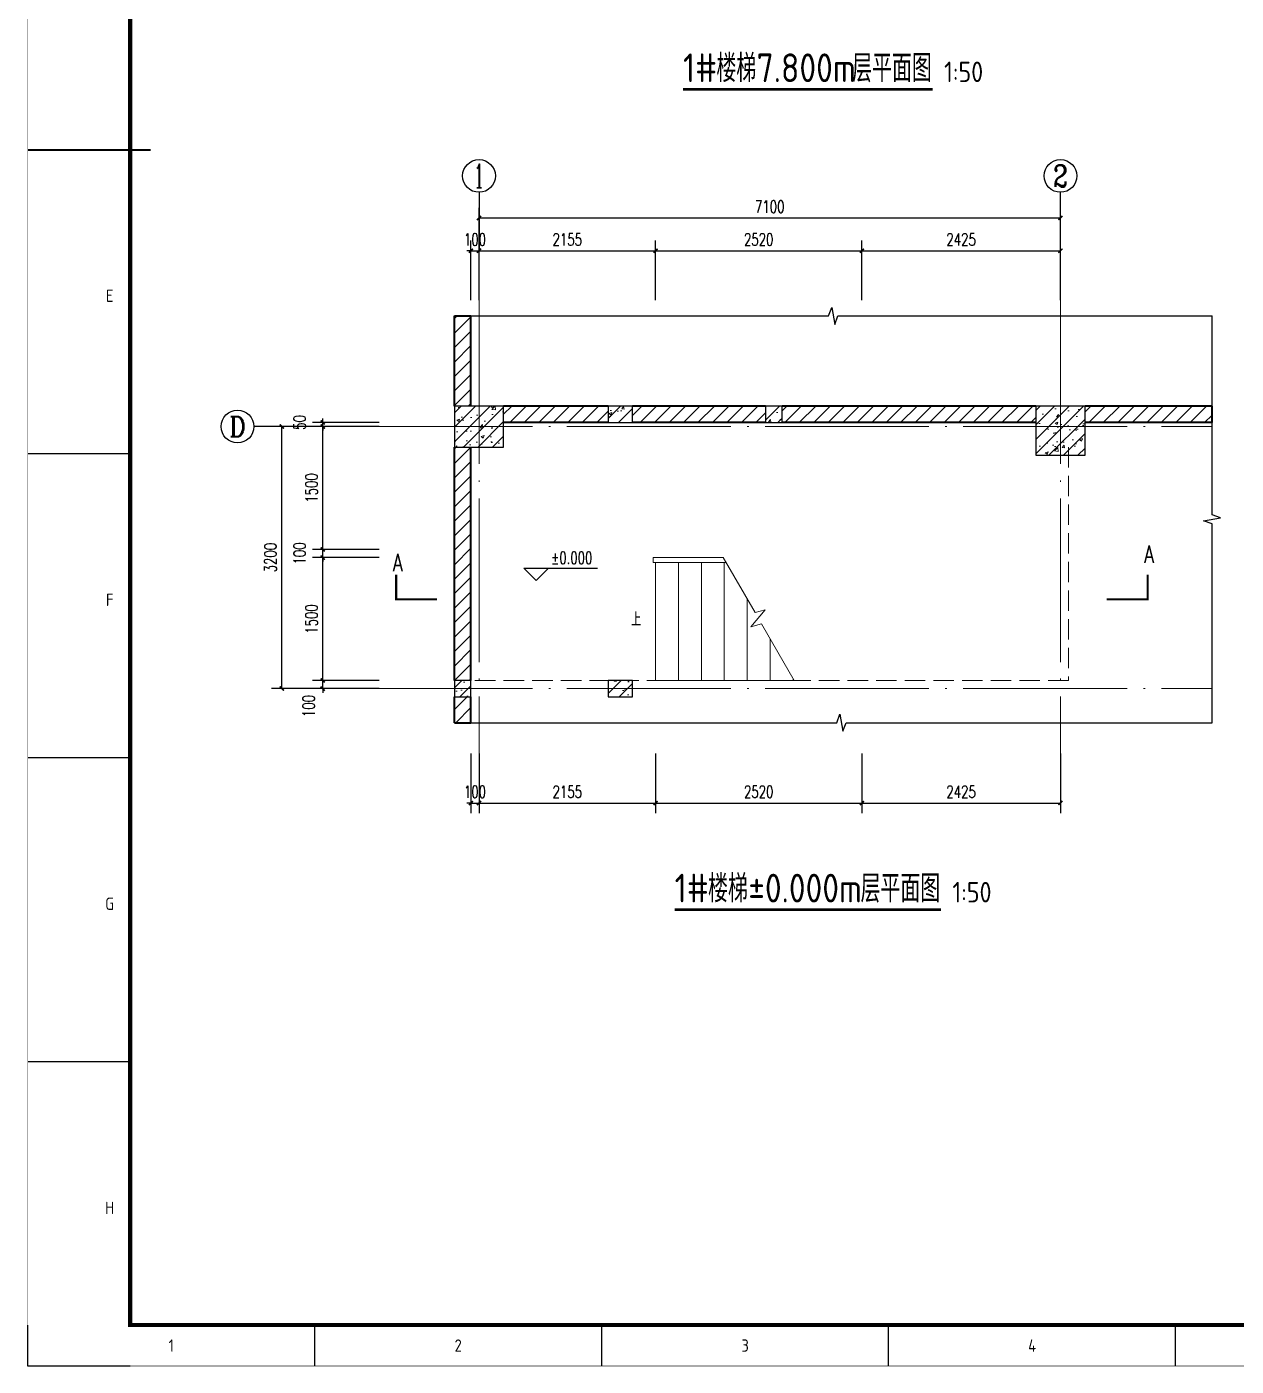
# Model space of a CAD drawing. Extents: x 238398 to 585159, y -66832 to 191741.
# Drawn here: x 364922 to 379691, y -66822 to -50467 of the extents above; entities that cross this region are included whole.
import ezdxf
from ezdxf.enums import TextEntityAlignment as Align

# ---------------------------------------------------------------- set-up
doc = ezdxf.new("R2010")
doc.units = 0
doc.header["$LTSCALE"] = 1000
doc.header["$MEASUREMENT"] = 0
doc.linetypes.add('DASH', pattern=[0.35, 0.25, -0.1])
doc.linetypes.add('DOTE', pattern=[2.42, 2, -0.2, 0.02, -0.2])
for name, color, linetype in [('AXIS', 3, 'Continuous'), ('AXIS_TEXT', 7, 'Continuous'), ('DIM_ELEV', 3, 'Continuous'), ('DIM_SYMB', 3, 'Continuous'), ('GZZ', 9, 'Continuous'), ('PUB_DIM', 76, 'Continuous')]:
    doc.layers.add(name, color=color, linetype=linetype)
for name, color, linetype, lineweight in [('COLUMN', 9, 'Continuous', 30), ('DOTE', 18, 'DOTE', 13), ('PUB_HATCH', 252, 'Continuous', 5), ('PUB_TEXT', 7, 'Continuous', 20), ('STAIR', 2, 'Continuous', 18), ('WALL', 4, 'Continuous', 40)]:
    doc.layers.add(name, color=color, linetype=linetype, lineweight=lineweight)
doc.styles.add('_TCH_AXIS', font='complex.shx', dxfattribs={"bigfont": 'gbcbig.shx'})
doc.styles.add('_TCH_DIM', font='SIMPLEX', dxfattribs={"bigfont": 'GBCBIG'})
doc.styles.add('_TCH_DIM_T3', font='SIMPLEX', dxfattribs={"width": 0.705882, "bigfont": 'GBCBIG'})
doc.styles.add('_TCH_LABEL', font='geditxt.shx', dxfattribs={"bigfont": 'hztxt1.shx'})
doc.styles.get("Standard").update_dxf_attribs({"font": 'gbenor.shx', "bigfont": 'gbcbig.shx'})
doc.styles.add('TK', font='GEDITXT.SHX', dxfattribs={"width": 0.85, "height": 3.5, "bigfont": 'hztxt1.shx'})
doc.dimstyles.new('_TCH_ARCH&&50', dxfattribs={"dimtxt": 148.75, "dimasz": 50, "dimexe": 125, "dimexo": 150, "dimgap": 63.125, "dimtad": 1, "dimdec": 0, "dimzin": 0, "dimdsep": 46, "dimtxsty": '_TCH_DIM_T3', "dimblk": 'ARCHTICK', "dimcen": 0.09, "dimazin": 2, "dimtfac": 1, "dimtdec": 0, "dimtix": 1, "dimtmove": 2, "dimatfit": 3, "dimfxl": 1, "dimtolj": 1, "dimtzin": 0, "dimarcsym": 0})
pattern_1 = [(45, (0, 89.76), (-88.388383, 88.388383), [])]
pattern_2 = [(45, (0, 0), (-88.388348, 88.388348), []), (50, (0, 0), (358.6301, -31.37607), [37.5, -412.5]), (355, (0, 0), (-69.37567, 376.09607), [30, -330]), (100.4514, (29.9, -2.6), (289.2547, 344.71977), [31.8701, -350.57106]), (46.1842, (0, 100), (533.6205, -82.7595), [56.25, -618.75]), (96.6356, (44.47, 93.1), (467.33135, 487.05894), [47.80514, -525.8565]), (351.1842, (0, 100), (467.331, 487.0593), [45, -495]), (21, (50, 75), (298.45353, -201.30945), [37.5, -412.5]), (326, (50, 75), (121.65767, 362.57502), [30, -330]), (71.4514, (74.87, 58.22), (420.1113, 161.26525), [31.8701, -350.57106]), (37.5, (0, 0), (6.079928, 166.446927), [0, -326, 0, -335, 0, -331.25]), (7.5, (0, 0), (131.53477, 197.20586), [0, -191, 0, -318.5, 0, -126.25]), (327.5, (-111.5, 0), (266.91122, -11.277436), [0, -125, 0, -390, 0, -517.5]), (317.5, (-161.5, 0), (291.59308, 50.05249), [0, -162.5, 0, -259, 0, -367.5])]

# ---------------------------------------------------------------- blocks, each defined once
blk = doc.blocks.new('GEDI_WK_A1')
at = {"color": 3}
for p, q in [((25, 297), (0, 297)), ((25, 222.75), (0, 222.75)), ((25, 148.5), (0, 148.5)), ((25, 74.25), (0, 74.25)), ((0, 0), (0, 10)), ((70.08, 0), (70.08, 10)), ((140.17, 0), (140.17, 10)), ((210.25, 0), (210.25, 10)), ((280.33, 0), (280.33, 10)), ((25, 0), (0, 0))]:
    blk.add_line(p, q, dxfattribs=at)
for points, const_width in [([(0, 0), (841, 0), (841, 594), (0, 594)], 0.1), ([(25, 10), (831, 10), (831, 584), (25, 584)], 1)]:
    blk.add_lwpolyline(points, close=True, dxfattribs=dict(at, const_width=const_width))
at = {"color": 3, "const_width": 0.5}
blk.add_lwpolyline([(30, 297), (0, 297)], dxfattribs=at)
at = {"color": 3}
for s, p in [('E', (20, 259.88)), ('F', (20, 185.62)), ('G', (20, 111.38)), ('H', (20, 37.12))]:
    blk.add_text(s, height=3, dxfattribs=at).set_placement(p, align=Align.CENTER)
for s, p in [('1', (35.04, 5)), ('2', (105.12, 5)), ('3', (175.21, 5)), ('4', (245.29, 5))]:
    blk.add_text(s, height=3, dxfattribs=at).set_placement(p, align=Align.MIDDLE)
blk = doc.blocks.new('CEEC_TK_A1')
blk.add_blockref('GEDI_WK_A1', (0, 0))
at = {"style": 'TK', "width": 0.85}
for tag, height, p in [('PROJECTNAME', 4.75, (776, 44)), ('PHASE', 4, (818, 44)), ('DRAWINGNAME', 4.75, (786, 31))]:
    blk.add_attdef(tag, text='', height=height, dxfattribs=at).set_placement(p, align=Align.MIDDLE_CENTER)
for tag, p, height in [('APPROVE', (663, 32.75), 3.5), ('DESIGN', (708, 32.75), 3.5), ('REVIEW1', (663, 25.75), 3.5), ('DRAW', (708, 25.75), 3.5), ('REVIEW2', (663, 18.75), 3.5), ('PROPORTION', (708, 18.75), 3.5), ('DRAWINGNUMBER', (758, 18.5), 4), ('CHECK', (663, 11.75), 3.5), ('DATE', (708, 11.75), 3.5), ('VERSION', (824, 11.75), 3.5)]:
    blk.add_attdef(tag, p, '', height=height, dxfattribs=at)
blk = doc.blocks.new('_ArchTick')
at = {"color": 0, "linetype": 'ByBlock', "const_width": 0.4}
blk.add_lwpolyline([(-0.5, -0.5), (0.5, 0.5)], dxfattribs=at)
blk = doc.blocks.new('*D222')
at = {"layer": 'Defpoints', "color": 0, "transparency": 16777216}
for p in [(377545, -52801), (370445, -53954), (377545, -53954)]:
    blk.add_point(p, dxfattribs=at)
at = {"layer": 'PUB_DIM', "color": 0, "lineweight": -2, "transparency": 16777216}
for p, q in [((370445, -53804), (370445, -52676)), ((370445, -52801), (377545, -52801)), ((377545, -53804), (377545, -52676))]:
    blk.add_line(p, q, dxfattribs=at)
at = {"layer": 'PUB_DIM', "color": 0, "lineweight": -2, "transparency": 16777216, "xscale": 50, "yscale": 50, "zscale": 50, "rotation": 180}
blk.add_blockref('_ArchTick', (370445, -52801), dxfattribs=at)
at = {"layer": 'PUB_DIM', "color": 0, "lineweight": -2, "transparency": 16777216, "xscale": 50, "yscale": 50, "zscale": 50}
blk.add_blockref('_ArchTick', (377545, -52801), dxfattribs=at)
at = {"layer": 'PUB_DIM', "color": 0, "transparency": 16777216, "insert": (373995, -52664), "char_height": 148.8, "attachment_point": 5, "style": '_TCH_DIM_T3'}
blk.add_mtext('\\A1;7100', dxfattribs=at)
blk = doc.blocks.new('*D258')
at = {"layer": 'Defpoints', "color": 0, "transparency": 16777216}
for p in [(370445, -53201), (370345, -53955), (370445, -53955)]:
    blk.add_point(p, dxfattribs=at)
at = {"layer": 'PUB_DIM', "color": 0, "lineweight": -2, "transparency": 16777216}
for p, q in [((370345, -53805), (370345, -53076)), ((370445, -53805), (370445, -53076)), ((370345, -53201), (370295, -53201)), ((370345, -53201), (370445, -53201)), ((370445, -53201), (370495, -53201))]:
    blk.add_line(p, q, dxfattribs=at)
at = {"layer": 'PUB_DIM', "color": 0, "lineweight": -2, "transparency": 16777216, "xscale": 50, "yscale": 50, "zscale": 50}
blk.add_blockref('_ArchTick', (370345, -53201), dxfattribs=at)
at = {"layer": 'PUB_DIM', "color": 0, "lineweight": -2, "transparency": 16777216, "xscale": 50, "yscale": 50, "zscale": 50, "rotation": 180}
blk.add_blockref('_ArchTick', (370445, -53201), dxfattribs=at)
at = {"layer": 'PUB_DIM', "color": 0, "transparency": 16777216, "insert": (370395, -53064), "char_height": 148.8, "attachment_point": 5, "style": '_TCH_DIM_T3'}
blk.add_mtext('\\A1;100', dxfattribs=at)
blk = doc.blocks.new('*D259')
at = {"layer": 'Defpoints', "color": 0, "transparency": 16777216}
for p in [(372600, -53201), (370445, -53955), (372600, -53955)]:
    blk.add_point(p, dxfattribs=at)
at = {"layer": 'PUB_DIM', "color": 0, "lineweight": -2, "transparency": 16777216}
for p, q in [((370445, -53805), (370445, -53076)), ((372600, -53805), (372600, -53076)), ((370445, -53201), (372600, -53201))]:
    blk.add_line(p, q, dxfattribs=at)
at = {"layer": 'PUB_DIM', "color": 0, "lineweight": -2, "transparency": 16777216, "xscale": 50, "yscale": 50, "zscale": 50, "rotation": 180}
blk.add_blockref('_ArchTick', (370445, -53201), dxfattribs=at)
at = {"layer": 'PUB_DIM', "color": 0, "lineweight": -2, "transparency": 16777216, "xscale": 50, "yscale": 50, "zscale": 50}
blk.add_blockref('_ArchTick', (372600, -53201), dxfattribs=at)
at = {"layer": 'PUB_DIM', "color": 0, "transparency": 16777216, "insert": (371522, -53064), "char_height": 148.8, "attachment_point": 5, "style": '_TCH_DIM_T3'}
blk.add_mtext('\\A1;2155', dxfattribs=at)
blk = doc.blocks.new('*D260')
at = {"layer": 'Defpoints', "color": 0, "transparency": 16777216}
for p in [(375120, -53201), (372600, -53955), (375120, -53955)]:
    blk.add_point(p, dxfattribs=at)
at = {"layer": 'PUB_DIM', "color": 0, "lineweight": -2, "transparency": 16777216}
for p, q in [((372600, -53805), (372600, -53076)), ((375120, -53805), (375120, -53076)), ((372600, -53201), (375120, -53201))]:
    blk.add_line(p, q, dxfattribs=at)
at = {"layer": 'PUB_DIM', "color": 0, "lineweight": -2, "transparency": 16777216, "xscale": 50, "yscale": 50, "zscale": 50, "rotation": 180}
blk.add_blockref('_ArchTick', (372600, -53201), dxfattribs=at)
at = {"layer": 'PUB_DIM', "color": 0, "lineweight": -2, "transparency": 16777216, "xscale": 50, "yscale": 50, "zscale": 50}
blk.add_blockref('_ArchTick', (375120, -53201), dxfattribs=at)
at = {"layer": 'PUB_DIM', "color": 0, "transparency": 16777216, "insert": (373860, -53064), "char_height": 148.8, "attachment_point": 5, "style": '_TCH_DIM_T3'}
blk.add_mtext('\\A1;2520', dxfattribs=at)
blk = doc.blocks.new('*D261')
at = {"layer": 'Defpoints', "color": 0, "transparency": 16777216}
for p in [(377545, -53201), (375120, -53955), (377545, -53955)]:
    blk.add_point(p, dxfattribs=at)
at = {"layer": 'PUB_DIM', "color": 0, "lineweight": -2, "transparency": 16777216}
for p, q in [((375120, -53805), (375120, -53076)), ((377545, -53805), (377545, -53076)), ((375120, -53201), (377545, -53201))]:
    blk.add_line(p, q, dxfattribs=at)
at = {"layer": 'PUB_DIM', "color": 0, "lineweight": -2, "transparency": 16777216, "xscale": 50, "yscale": 50, "zscale": 50, "rotation": 180}
blk.add_blockref('_ArchTick', (375120, -53201), dxfattribs=at)
at = {"layer": 'PUB_DIM', "color": 0, "lineweight": -2, "transparency": 16777216, "xscale": 50, "yscale": 50, "zscale": 50}
blk.add_blockref('_ArchTick', (377545, -53201), dxfattribs=at)
at = {"layer": 'PUB_DIM', "color": 0, "transparency": 16777216, "insert": (376332, -53064), "char_height": 148.8, "attachment_point": 5, "style": '_TCH_DIM_T3'}
blk.add_mtext('\\A1;2425', dxfattribs=at)
blk = doc.blocks.new('*D262')
at = {"layer": 'Defpoints', "color": 0, "transparency": 16777216}
for p in [(370345, -59191), (370445, -59191), (370445, -59945)]:
    blk.add_point(p, dxfattribs=at)
at = {"layer": 'PUB_DIM', "color": 0, "lineweight": -2, "transparency": 16777216}
for p, q in [((370345, -59341), (370345, -60070)), ((370445, -59341), (370445, -60070)), ((370345, -59945), (370295, -59945)), ((370345, -59945), (370445, -59945)), ((370445, -59945), (370495, -59945))]:
    blk.add_line(p, q, dxfattribs=at)
at = {"layer": 'PUB_DIM', "color": 0, "lineweight": -2, "transparency": 16777216, "xscale": 50, "yscale": 50, "zscale": 50}
blk.add_blockref('_ArchTick', (370345, -59945), dxfattribs=at)
at = {"layer": 'PUB_DIM', "color": 0, "lineweight": -2, "transparency": 16777216, "xscale": 50, "yscale": 50, "zscale": 50, "rotation": 180}
blk.add_blockref('_ArchTick', (370445, -59945), dxfattribs=at)
at = {"layer": 'PUB_DIM', "color": 0, "transparency": 16777216, "insert": (370395, -59808), "char_height": 148.8, "attachment_point": 5, "style": '_TCH_DIM_T3'}
blk.add_mtext('\\A1;100', dxfattribs=at)
blk = doc.blocks.new('*D263')
at = {"layer": 'Defpoints', "color": 0, "transparency": 16777216}
for p in [(370445, -59191), (372600, -59191), (372600, -59945)]:
    blk.add_point(p, dxfattribs=at)
at = {"layer": 'PUB_DIM', "color": 0, "lineweight": -2, "transparency": 16777216}
for p, q in [((370445, -59341), (370445, -60070)), ((372600, -59341), (372600, -60070)), ((370445, -59945), (372600, -59945))]:
    blk.add_line(p, q, dxfattribs=at)
at = {"layer": 'PUB_DIM', "color": 0, "lineweight": -2, "transparency": 16777216, "xscale": 50, "yscale": 50, "zscale": 50, "rotation": 180}
blk.add_blockref('_ArchTick', (370445, -59945), dxfattribs=at)
at = {"layer": 'PUB_DIM', "color": 0, "lineweight": -2, "transparency": 16777216, "xscale": 50, "yscale": 50, "zscale": 50}
blk.add_blockref('_ArchTick', (372600, -59945), dxfattribs=at)
at = {"layer": 'PUB_DIM', "color": 0, "transparency": 16777216, "insert": (371522, -59808), "char_height": 148.8, "attachment_point": 5, "style": '_TCH_DIM_T3'}
blk.add_mtext('\\A1;2155', dxfattribs=at)
blk = doc.blocks.new('*D264')
at = {"layer": 'Defpoints', "color": 0, "transparency": 16777216}
for p in [(372600, -59191), (375120, -59191), (375120, -59945)]:
    blk.add_point(p, dxfattribs=at)
at = {"layer": 'PUB_DIM', "color": 0, "lineweight": -2, "transparency": 16777216}
for p, q in [((372600, -59341), (372600, -60070)), ((375120, -59341), (375120, -60070)), ((372600, -59945), (375120, -59945))]:
    blk.add_line(p, q, dxfattribs=at)
at = {"layer": 'PUB_DIM', "color": 0, "lineweight": -2, "transparency": 16777216, "xscale": 50, "yscale": 50, "zscale": 50, "rotation": 180}
blk.add_blockref('_ArchTick', (372600, -59945), dxfattribs=at)
at = {"layer": 'PUB_DIM', "color": 0, "lineweight": -2, "transparency": 16777216, "xscale": 50, "yscale": 50, "zscale": 50}
blk.add_blockref('_ArchTick', (375120, -59945), dxfattribs=at)
at = {"layer": 'PUB_DIM', "color": 0, "transparency": 16777216, "insert": (373860, -59808), "char_height": 148.8, "attachment_point": 5, "style": '_TCH_DIM_T3'}
blk.add_mtext('\\A1;2520', dxfattribs=at)
blk = doc.blocks.new('*D265')
at = {"layer": 'Defpoints', "color": 0, "transparency": 16777216}
for p in [(375120, -59191), (377545, -59191), (377545, -59945)]:
    blk.add_point(p, dxfattribs=at)
at = {"layer": 'PUB_DIM', "color": 0, "lineweight": -2, "transparency": 16777216}
for p, q in [((375120, -59341), (375120, -60070)), ((377545, -59341), (377545, -60070)), ((375120, -59945), (377545, -59945))]:
    blk.add_line(p, q, dxfattribs=at)
at = {"layer": 'PUB_DIM', "color": 0, "lineweight": -2, "transparency": 16777216, "xscale": 50, "yscale": 50, "zscale": 50, "rotation": 180}
blk.add_blockref('_ArchTick', (375120, -59945), dxfattribs=at)
at = {"layer": 'PUB_DIM', "color": 0, "lineweight": -2, "transparency": 16777216, "xscale": 50, "yscale": 50, "zscale": 50}
blk.add_blockref('_ArchTick', (377545, -59945), dxfattribs=at)
at = {"layer": 'PUB_DIM', "color": 0, "transparency": 16777216, "insert": (376332, -59808), "char_height": 148.8, "attachment_point": 5, "style": '_TCH_DIM_T3'}
blk.add_mtext('\\A1;2425', dxfattribs=at)
blk = doc.blocks.new('*D348')
at = {"layer": 'Defpoints', "color": 0, "transparency": 16777216}
for p in [(368036, -55348), (369374, -55348), (369374, -58548)]:
    blk.add_point(p, dxfattribs=at)
at = {"layer": 'PUB_DIM', "color": 0, "lineweight": -2, "transparency": 16777216}
for p, q in [((369224, -55348), (367911, -55348)), ((368036, -58548), (368036, -55348)), ((369224, -58548), (367911, -58548))]:
    blk.add_line(p, q, dxfattribs=at)
at = {"layer": 'PUB_DIM', "color": 0, "lineweight": -2, "transparency": 16777216, "xscale": 50, "yscale": 50, "zscale": 50}
for p, rotation in [((368036, -55348), 90), ((368036, -58548), 270)]:
    blk.add_blockref('_ArchTick', p, dxfattribs=dict(at, rotation=rotation))
at = {"layer": 'PUB_DIM', "color": 0, "transparency": 16777216, "insert": (367898, -56948), "char_height": 148.8, "attachment_point": 5, "rotation": 90, "style": '_TCH_DIM_T3'}
blk.add_mtext('\\A1;3200', dxfattribs=at)
blk = doc.blocks.new('*D349')
at = {"layer": 'Defpoints', "color": 0, "transparency": 16777216}
for p in [(368536, -58448), (369374, -58448), (369374, -58548)]:
    blk.add_point(p, dxfattribs=at)
at = {"layer": 'PUB_DIM', "color": 0, "lineweight": -2, "transparency": 16777216}
for p, q in [((369224, -58448), (368411, -58448)), ((369224, -58548), (368411, -58548)), ((368536, -58448), (368536, -58398)), ((368536, -58548), (368536, -58448)), ((368536, -58548), (368536, -58598))]:
    blk.add_line(p, q, dxfattribs=at)
at = {"layer": 'PUB_DIM', "color": 0, "lineweight": -2, "transparency": 16777216, "xscale": 50, "yscale": 50, "zscale": 50}
for p, rotation in [((368536, -58448), 270), ((368536, -58548), 90)]:
    blk.add_blockref('_ArchTick', p, dxfattribs=dict(at, rotation=rotation))
at = {"layer": 'PUB_DIM', "color": 0, "transparency": 16777216, "insert": (368364, -58761), "char_height": 148.8, "attachment_point": 5, "rotation": 90, "style": '_TCH_DIM_T3'}
blk.add_mtext('\\A1;100', dxfattribs=at)
blk = doc.blocks.new('*D350')
at = {"layer": 'Defpoints', "color": 0, "transparency": 16777216}
for p in [(368536, -56948), (369374, -56948), (369374, -58448)]:
    blk.add_point(p, dxfattribs=at)
at = {"layer": 'PUB_DIM', "color": 0, "lineweight": -2, "transparency": 16777216}
for p, q in [((369224, -56948), (368411, -56948)), ((368536, -58448), (368536, -56948)), ((369224, -58448), (368411, -58448))]:
    blk.add_line(p, q, dxfattribs=at)
at = {"layer": 'PUB_DIM', "color": 0, "lineweight": -2, "transparency": 16777216, "xscale": 50, "yscale": 50, "zscale": 50}
for p, rotation in [((368536, -56948), 90), ((368536, -58448), 270)]:
    blk.add_blockref('_ArchTick', p, dxfattribs=dict(at, rotation=rotation))
at = {"layer": 'PUB_DIM', "color": 0, "transparency": 16777216, "insert": (368399, -57698), "char_height": 148.8, "attachment_point": 5, "rotation": 90, "style": '_TCH_DIM_T3'}
blk.add_mtext('\\A1;1500', dxfattribs=at)
blk = doc.blocks.new('*D351')
at = {"layer": 'Defpoints', "color": 0, "transparency": 16777216}
for p in [(368536, -56848), (369374, -56848), (369374, -56948)]:
    blk.add_point(p, dxfattribs=at)
at = {"layer": 'PUB_DIM', "color": 0, "lineweight": -2, "transparency": 16777216}
for p, q in [((369224, -56848), (368411, -56848)), ((368536, -56848), (368536, -56798)), ((368536, -56948), (368536, -56848)), ((369224, -56948), (368411, -56948)), ((368536, -56948), (368536, -56998))]:
    blk.add_line(p, q, dxfattribs=at)
at = {"layer": 'PUB_DIM', "color": 0, "lineweight": -2, "transparency": 16777216, "xscale": 50, "yscale": 50, "zscale": 50}
for p, rotation in [((368536, -56848), 270), ((368536, -56948), 90)]:
    blk.add_blockref('_ArchTick', p, dxfattribs=dict(at, rotation=rotation))
at = {"layer": 'PUB_DIM', "color": 0, "transparency": 16777216, "insert": (368253, -56898), "char_height": 148.8, "attachment_point": 5, "rotation": 90, "style": '_TCH_DIM_T3'}
blk.add_mtext('\\A1;100', dxfattribs=at)
blk = doc.blocks.new('*D352')
at = {"layer": 'Defpoints', "color": 0, "transparency": 16777216}
for p in [(368536, -55348), (369374, -55348), (369374, -56848)]:
    blk.add_point(p, dxfattribs=at)
at = {"layer": 'PUB_DIM', "color": 0, "lineweight": -2, "transparency": 16777216}
for p, q in [((369224, -55348), (368411, -55348)), ((368536, -56848), (368536, -55348)), ((369224, -56848), (368411, -56848))]:
    blk.add_line(p, q, dxfattribs=at)
at = {"layer": 'PUB_DIM', "color": 0, "lineweight": -2, "transparency": 16777216, "xscale": 50, "yscale": 50, "zscale": 50}
for p, rotation in [((368536, -55348), 90), ((368536, -56848), 270)]:
    blk.add_blockref('_ArchTick', p, dxfattribs=dict(at, rotation=rotation))
at = {"layer": 'PUB_DIM', "color": 0, "transparency": 16777216, "insert": (368399, -56098), "char_height": 148.8, "attachment_point": 5, "rotation": 90, "style": '_TCH_DIM_T3'}
blk.add_mtext('\\A1;1500', dxfattribs=at)
blk = doc.blocks.new('*D353')
at = {"layer": 'Defpoints', "color": 0, "transparency": 16777216}
for p in [(368536, -55298), (369374, -55298), (369374, -55348)]:
    blk.add_point(p, dxfattribs=at)
at = {"layer": 'PUB_DIM', "color": 0, "lineweight": -2, "transparency": 16777216}
for p, q in [((368536, -55298), (368536, -55248)), ((369224, -55298), (368411, -55298)), ((369224, -55348), (368411, -55348)), ((368536, -55348), (368536, -55298)), ((368536, -55348), (368536, -55398))]:
    blk.add_line(p, q, dxfattribs=at)
at = {"layer": 'PUB_DIM', "color": 0, "lineweight": -2, "transparency": 16777216, "xscale": 50, "yscale": 50, "zscale": 50}
for p, rotation in [((368536, -55298), 270), ((368536, -55348), 90)]:
    blk.add_blockref('_ArchTick', p, dxfattribs=dict(at, rotation=rotation))
at = {"layer": 'PUB_DIM', "color": 0, "transparency": 16777216, "insert": (368253, -55298), "char_height": 148.8, "attachment_point": 5, "rotation": 90, "style": '_TCH_DIM_T3'}
blk.add_mtext('\\A1;50', dxfattribs=at)

msp = doc.modelspace()

# ---------------------------------------------------------------- hatches: boundary and pattern name
at = {"layer": 'PUB_HATCH'}
h = msp.add_hatch(dxfattribs=at)
h.set_pattern_fill('普通砖', color=256, scale=50, style=0)
h.set_pattern_definition(pattern_1)
h.paths.add_polyline_path([(370144.8, -55098.4), (370344.8, -55098.4), (370344.8, -53997.7), (370144.8, -53997.7)])
h = msp.add_hatch(dxfattribs=at)
h.set_pattern_fill('钢筋混凝土', color=256, scale=50, style=0)
h.set_pattern_definition(pattern_2)
h.paths.add_polyline_path([(370144.8, -55598.4), (370744.8, -55598.4), (370744.8, -55098.4), (370144.8, -55098.4)])
h = msp.add_hatch(dxfattribs=at)
h.set_pattern_fill('普通砖', color=256, scale=50, style=0)
h.set_pattern_definition(pattern_1)
h.paths.add_polyline_path([(372019.8, -55298.4), (372019.8, -55098.4), (370744.8, -55098.4), (370744.8, -55298.4)])
h = msp.add_hatch(dxfattribs=at)
h.set_pattern_fill('钢筋混凝土', color=256, scale=50, style=0)
h.set_pattern_definition(pattern_2)
h.paths.add_polyline_path([(372019.8, -55098.4), (372019.8, -55298.4), (372319.8, -55298.4), (372319.8, -55098.4)])
h = msp.add_hatch(dxfattribs=at)
h.set_pattern_fill('普通砖', color=256, scale=50, style=0)
h.set_pattern_definition(pattern_1)
h.paths.add_polyline_path([(372319.8, -55098.4), (372319.8, -55298.4), (373944.8, -55298.4), (373944.8, -55098.4)])
h = msp.add_hatch(dxfattribs=at)
h.set_pattern_fill('钢筋混凝土', color=256, scale=50, style=0)
h.set_pattern_definition(pattern_2)
h.paths.add_polyline_path([(373944.8, -55298.4), (374144.8, -55298.4), (374144.8, -55098.4), (373944.8, -55098.4)])
h = msp.add_hatch(dxfattribs=at)
h.set_pattern_fill('普通砖', color=256, scale=50, style=0)
h.set_pattern_definition(pattern_1)
h.paths.add_polyline_path([(374144.8, -55098.4), (374144.8, -55298.4), (377244.8, -55298.4), (377244.8, -55098.4)])
h = msp.add_hatch(dxfattribs=at)
h.set_pattern_fill('钢筋混凝土', color=256, scale=50, style=0)
h.set_pattern_definition(pattern_2)
h.paths.add_polyline_path([(377844.8, -55698.4), (377844.8, -55098.4), (377244.8, -55098.4), (377244.8, -55698.4)])
h = msp.add_hatch(dxfattribs=at)
h.set_pattern_fill('普通砖', color=256, scale=50, style=0)
h.set_pattern_definition(pattern_1)
h.paths.add_polyline_path([(379395.9, -55098.4), (377844.8, -55098.4), (377844.8, -55298.4), (379395.9, -55298.4)])
h = msp.add_hatch(dxfattribs=at)
h.set_pattern_fill('普通砖', color=256, scale=50, style=0)
h.set_pattern_definition(pattern_1)
h.paths.add_polyline_path([(370344.8, -55598.4), (370144.8, -55598.4), (370144.8, -58448.4), (370344.8, -58448.4)])
h = msp.add_hatch(dxfattribs=at)
h.set_pattern_fill('钢筋混凝土', color=256, scale=50, style=0)
h.set_pattern_definition(pattern_2)
h.paths.add_polyline_path([(370144.8, -58648.4), (370344.8, -58648.4), (370344.8, -58448.4), (370144.8, -58448.4)])
h = msp.add_hatch(dxfattribs=at)
h.set_pattern_fill('钢筋混凝土', color=256, scale=50, style=0)
h.set_pattern_definition(pattern_2)
h.paths.add_polyline_path([(372019.8, -58448.4), (372019.8, -58648.4), (372319.8, -58648.4), (372319.8, -58448.4)])
h = msp.add_hatch(dxfattribs=at)
h.set_pattern_fill('普通砖', color=256, scale=50, style=0)
h.set_pattern_definition(pattern_1)
h.paths.add_polyline_path([(370344.8, -58648.4), (370144.8, -58648.4), (370144.8, -58964.6), (370344.8, -58964.6)])

# ---------------------------------------------------------------- linework, layer by layer
at = {"layer": 'AXIS'}
for p, q in [((370444.8, -52487.8), (370444.8, -53201)), ((377544.8, -53201), (377544.8, -52487.8)), ((368139.6, -55348.4), (367695.1, -55348.4))]:
    msp.add_line(p, q, dxfattribs=at)
for centre in [(370444.8, -52287.8), (377544.8, -52287.8), (367495.1, -55348.4)]:
    msp.add_circle(centre, 200, dxfattribs=at)
at = {"layer": 'COLUMN'}
for p, q in [((370744.8, -55098.4), (370144.8, -55098.4)), ((370144.8, -55098.4), (370144.8, -55598.4)), ((370744.8, -55598.4), (370744.8, -55098.4)), ((377844.8, -55098.4), (377244.8, -55098.4)), ((377244.8, -55098.4), (377244.8, -55698.4)), ((377844.8, -55698.4), (377844.8, -55098.4)), ((370144.8, -55598.4), (370744.8, -55598.4)), ((377244.8, -55698.4), (377844.8, -55698.4))]:
    msp.add_line(p, q, dxfattribs=at)
at = {"layer": 'DIM_ELEV'}
for p, q in [((371141.8, -57228.1), (370991.8, -57078.1)), ((370991.8, -57078.1), (371890.1, -57078.1)), ((371141.8, -57228.1), (371291.8, -57078.1))]:
    msp.add_line(p, q, dxfattribs=at)
at = {"layer": 'DIM_SYMB'}
for points, const_width in [([(372935.2, -51230.9), (375983.9, -51230.9)], 35), ([(369432.7, -57157.8), (369432.7, -57457.8), (369932.7, -57457.8)], 25), ([(378110.3, -57457.8), (378610.3, -57457.8), (378610.3, -57157.8)], 25), ([(372833.1, -61247.7), (376086, -61247.7)], 35)]:
    msp.add_lwpolyline(points, dxfattribs=dict(at, const_width=const_width))
for points in [[(370144.8, -53997.7), (374714.1, -53997.7), (374752.3, -53892.7), (374789.3, -54102.7), (374826.6, -53997.7), (379395.9, -53997.7)], [(379395.9, -58964.6), (379395.9, -56537.4), (379290.9, -56499.2), (379500.9, -56462.2), (379395.9, -56424.9), (379395.9, -53997.7)], [(370344.8, -58964.6), (374814.1, -58964.6), (374852.3, -58859.6), (374889.3, -59069.6), (374926.6, -58964.6), (379395.9, -58964.6)]]:
    msp.add_lwpolyline(points, dxfattribs=at)
msp.add_lwpolyline([(372459.8, -57698.4, 0, 0, 0), (373569.8, -57698.4, 40, 0, 0), (373719.8, -57698.4, 0, 0, 0)], format="xyseb", dxfattribs=at)
at = {"layer": 'DOTE'}
for p, q in [((369097.9, -55348.4), (379395.9, -55348.4)), ((369097.9, -58548.4), (379395.9, -58548.4))]:
    msp.add_line(p, q, dxfattribs=at)
for points in [[(370444.8, -53805), (370444.8, -59653.7)], [(377544.8, -53805), (377544.8, -59653.7)]]:
    msp.add_lwpolyline(points, dxfattribs=at)
at = {"layer": 'GZZ'}
for p, q in [((372019.8, -55098.4), (372019.8, -55298.4)), ((372319.8, -55098.4), (372019.8, -55098.4)), ((372319.8, -55298.4), (372319.8, -55098.4)), ((374144.8, -55098.4), (373944.8, -55098.4)), ((373944.8, -55098.4), (373944.8, -55298.4)), ((374144.8, -55298.4), (374144.8, -55098.4)), ((372019.8, -55298.4), (372319.8, -55298.4)), ((373944.8, -55298.4), (374144.8, -55298.4)), ((370344.8, -58448.4), (370144.8, -58448.4)), ((370144.8, -58448.4), (370144.8, -58648.4)), ((370344.8, -58648.4), (370344.8, -58448.4)), ((372019.8, -58448.4), (372019.8, -58648.4)), ((372319.8, -58448.4), (372019.8, -58448.4)), ((372319.8, -58648.4), (372319.8, -58448.4)), ((370144.8, -58648.4), (370344.8, -58648.4)), ((372019.8, -58648.4), (372319.8, -58648.4))]:
    msp.add_line(p, q, dxfattribs=at)
at = {"layer": 'STAIR'}
for p, q in [((372569.8, -56948.4), (373426.8, -56948.4)), ((372569.8, -56948.4), (372569.8, -57008.4)), ((372569.8, -57008.4), (373461.5, -57008.4)), ((372599.8, -56948.4), (373426.8, -56948.4)), ((372599.8, -57008.4), (372599.8, -58448.4)), ((372879.8, -57008.4), (372879.8, -58448.4)), ((373159.8, -57008.4), (373159.8, -58448.4)), ((373814.9, -57620.6), (373426.8, -56948.4)), ((373439.8, -57008.4), (373439.8, -58448.4)), ((373719.8, -57455.9), (373719.8, -58448.4)), ((373764.4, -57793.9), (373937.3, -57587.8)), ((373937.3, -57587.8), (373814.9, -57620.6)), ((373894.8, -57758.9), (373764.4, -57793.9)), ((374292.8, -58448.4), (373894.8, -57758.9)), ((373999.8, -57940.9), (373999.8, -58448.4)), ((372599.8, -58448.4), (374292.8, -58448.4)), ((374279.8, -58425.9), (374279.8, -58448.4))]:
    msp.add_line(p, q, dxfattribs=at)
at = {"layer": 'STAIR', "linetype": 'DASH'}
msp.add_lwpolyline([(377644.8, -55598.4), (377644.8, -58448.4), (370344.8, -58448.4), (370344.8, -58448.4)], dxfattribs=at)
at = {"layer": 'WALL'}
for p, q in [((370144.8, -55098.4), (370144.8, -53997.7)), ((370144.8, -53997.7), (370344.8, -53997.7)), ((370344.8, -55098.4), (370344.8, -53997.7)), ((372019.8, -55098.4), (370744.8, -55098.4)), ((373944.8, -55098.4), (372319.8, -55098.4)), ((377244.8, -55098.4), (374144.8, -55098.4)), ((379395.9, -55098.4), (377844.8, -55098.4)), ((379395.9, -55298.4), (379395.9, -55098.4)), ((372019.8, -55298.4), (370744.8, -55298.4)), ((373944.8, -55298.4), (372319.8, -55298.4)), ((377244.8, -55298.4), (374144.8, -55298.4)), ((379395.9, -55298.4), (377844.8, -55298.4)), ((370144.8, -58448.4), (370144.8, -55598.4)), ((370344.8, -58448.4), (370344.8, -55598.4)), ((370144.8, -58964.6), (370144.8, -58648.4)), ((370344.8, -58964.6), (370344.8, -58648.4)), ((370144.8, -58964.6), (370344.8, -58964.6))]:
    msp.add_line(p, q, dxfattribs=at)

# ---------------------------------------------------------------- block references
at = {"xscale": 50, "yscale": 50, "zscale": 50}
msp.add_blockref('CEEC_TK_A1', (364934.5, -66819.8), dxfattribs=at)

# ---------------------------------------------------------------- texts
at = {"layer": 'AXIS_TEXT', "style": '_TCH_AXIS'}
for s, height, p, p2 in [('1', 294.1, (370381.8, -52434.9), (370507.9, -52434.9)), ('2', 266.3, (377456.1, -52420.9), (377633.6, -52420.9)), ('D', 248.7, (367394.4, -55472.8), (367595.8, -55472.8))]:
    msp.add_text(s, height=height, dxfattribs=at).set_placement(p, p2, align=Align.FIT)
at = {"layer": 'PUB_TEXT'}
for s, height, p in [('1#', 350, (372935.2, -51142.2)), ('楼梯', 337.59, (373343.5, -51142.2)), ('7.800m', 350, (373835, -51142.2)), ('层平面图', 337.59, (375001.7, -51142.2)), ('1:50', 250, (376123.9, -51142.2)), ('1#', 350, (372833.1, -61159.1)), ('楼梯', 337.59, (373241.4, -61159.1)), ('%%p0.000m', 350, (373732.9, -61159.1)), ('层平面图', 337.59, (375103.8, -61159.1)), ('1:50', 250, (376226, -61159.1))]:
    msp.add_text(s, height=height, dxfattribs=at).set_placement(p)
at = {"layer": 'PUB_TEXT', "width": 0.705882}
for s, height, style, p in [('A', 212.5, '_TCH_LABEL', (369395.4, -57113.9)), ('%%P0.000', 148.75, '_TCH_DIM', (371325.1, -57025.6)), ('A', 212.5, '_TCH_LABEL', (378570.3, -57014.1))]:
    msp.add_text(s, height=height, dxfattribs=dict(at, style=style)).set_placement(p)
at = {"layer": 'PUB_TEXT', "style": '_TCH_DIM'}
msp.add_text('上', height=168.8, dxfattribs=at).set_placement((372303.1, -57785.9))

# ---------------------------------------------------------------- dimensions: what is measured, and where the dimension line sits
at = {"layer": 'PUB_DIM'}
for p1, p2, distance, picture, middle in [((370444.8, -53954.1), (377544.8, -53954.1), 1153.1, '*D222', (373994.8, -52663.5)), ((370344.8, -53955), (370444.8, -53955), 754, '*D258', (370394.8, -53063.5)), ((370444.8, -53955), (372599.8, -53955), 754, '*D259', (371522.3, -53063.5)), ((372599.8, -53955), (375119.8, -53955), 754, '*D260', (373859.8, -53063.5)), ((375119.8, -53955), (377544.8, -53955), 754, '*D261', (376332.3, -53063.5)), ((369373.7, -58548.4), (369373.7, -55348.4), 1337.9, '*D348', (367898.4, -56948.4)), ((369373.7, -56848.4), (369373.7, -55348.4), 837.4, '*D352', (368398.9, -56098.4)), ((369373.7, -58448.4), (369373.7, -56948.4), 837.4, '*D350', (368398.9, -57698.4)), ((370344.8, -59191.2), (370444.8, -59191.2), -754, '*D262', (370394.8, -59807.7)), ((370444.8, -59191.2), (372599.8, -59191.2), -754, '*D263', (371522.3, -59807.7)), ((372599.8, -59191.2), (375119.8, -59191.2), -754, '*D264', (373859.8, -59807.7)), ((375119.8, -59191.2), (377544.8, -59191.2), -754, '*D265', (376332.3, -59807.7))]:
    dim = msp.add_aligned_dim(p1=p1, p2=p2, distance=distance, dimstyle='_TCH_ARCH&&50', dxfattribs=at)
    dim.commit()
    dim.dimension.update_dxf_attribs({"geometry": picture, "text_midpoint": middle})
for base, p1, p2, picture, middle in [((368536.4, -55298.4), (369373.7, -55348.4), (369373.7, -55298.4), '*D353', (368252.6, -55298.4)), ((368536.4, -56848.4), (369373.7, -56948.4), (369373.7, -56848.4), '*D351', (368252.6, -56898.4)), ((368536.4, -58448.4), (369373.7, -58548.4), (369373.7, -58448.4), '*D349', (368363.9, -58760.9))]:
    dim = msp.add_linear_dim(base=base, p1=p1, p2=p2, angle=90, dimstyle='_TCH_ARCH&&50', dxfattribs=at)
    dim.commit()
    dim.dimension.update_dxf_attribs({"geometry": picture, "text_midpoint": middle, "dimtype": 129})

doc.saveas('drawing.dxf')
